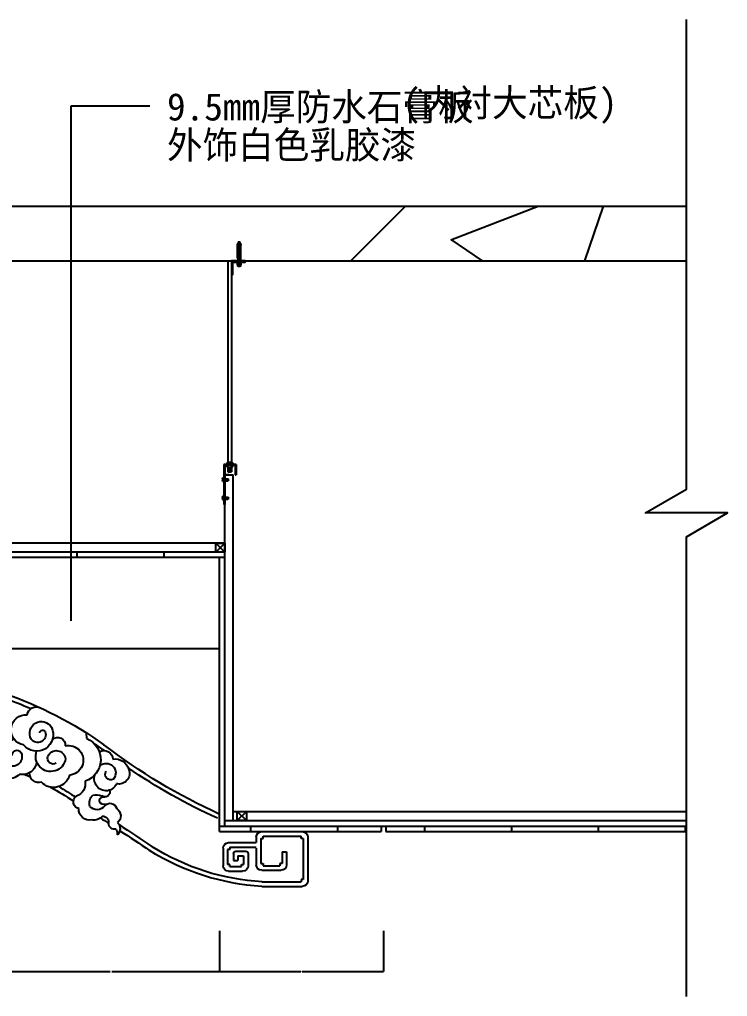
# Model space of a CAD drawing. Header units: metres. Extents: x 343211 to 355779, y -263405 to -260563.
# Drawn here: x 354228 to 355779, y -262703 to -260563 of the extents above; entities that cross this region are included whole.
import ezdxf

# ---------------------------------------------------------------- set-up
doc = ezdxf.new("R2010")
doc.units = ezdxf.units.M
for name, color, linetype in [('10', 8, 'Continuous'), ('16', 3, 'Continuous'), ('22', 8, 'Continuous'), ('3', 2, 'Continuous'), ('7', 7, 'Continuous'), ('9', 1, 'Continuous')]:
    doc.layers.add(name, color=color, linetype=linetype)
doc.dimstyles.get("Standard").update_dxf_attribs({"dimtxt": 2.5, "dimasz": 2.5, "dimexe": 1.25, "dimexo": 0.625, "dimtad": 1, "dimcen": 2.5, "dimazin": 3, "dimtfac": 1, "dimtmove": 0, "dimatfit": 3})

# ---------------------------------------------------------------- blocks, each defined once
blk = doc.blocks.new('VF')
at = {"layer": '16'}
for p, q in [((52862.25, -27854.45), (52866.47, -27854.45)), ((52866.47, -27907.08), (52866.47, -27854.45)), ((52934.92, -27907.08), (52866.47, -27907.08)), ((52934.92, -27907.08), (52934.92, -28007.96)), ((52934.92, -28007.96), (52906.54, -28007.96)), ((52391.47, -28157.08), (52391.47, -28118.84)), ((52197.58, -28169.18), (52197.58, -28264.97)), ((52391.47, -28157.08), (52209.69, -28157.08)), ((52298.52, -28277.08), (52209.69, -28277.08))]:
    blk.add_line(p, q, dxfattribs=at)
for centre, radius, start, end in [((53141.5, -28662.02), 854.49, 109.07, 125.57), ((51852.36, -26934.17), 1301.57, 294.47, 307.48), ((53036.27, -28549.14), 561.35, 112.89, 114.22), ((53217.85, -28873.16), 932.68, 119.31, 122.89), ((55136.65, -32002.54), 4603.3, 122.67, 122.93), ((55136.65, -32002.54), 4603.3, 123.3, 124.27), ((52209.69, -28169.18), 12.11, 90, 180), ((52268.43, -27758.83), 519.12, 273.32, 302.11), ((52209.69, -28264.97), 12.11, 180, 270)]:
    blk.add_arc(centre, radius, start, end, dxfattribs=at)
at = {"layer": '9'}
for p, q in [((52924.92, -27907.08), (52924.92, -27997.96)), ((52681.9, -27953.55), (52682.62, -27941.2)), ((52924.92, -27997.96), (52913.75, -27997.96)), ((52207.58, -28171.92), (52207.58, -28262.23)), ((52207.58, -28171.92), (52212.42, -28171.92)), ((52212.42, -28171.92), (52212.42, -28167.08)), ((52295.75, -28167.08), (52212.42, -28167.08)), ((52295.75, -28171.92), (52295.75, -28167.08)), ((52300.59, -28171.92), (52295.75, -28171.92)), ((52300.59, -28171.92), (52300.59, -28226.99)), ((52310.59, -28169.18), (52310.59, -28181.29)), ((52371.13, -28181.29), (52310.59, -28181.29)), ((52368.39, -28191.29), (52310.59, -28191.29)), ((52310.59, -28193.4), (52310.59, -28229.73)), ((52368.39, -28191.29), (52368.39, -28196.14)), ((52368.39, -28196.14), (52373.24, -28196.14)), ((52373.24, -28196.14), (52373.24, -28229.01)), ((52383.24, -28193.4), (52383.24, -28231.74)), ((52243.99, -28201.47), (52243.99, -28229.73)), ((52253.99, -28201.47), (52243.99, -28201.47)), ((52253.99, -28201.47), (52253.99, -28226.99)), ((52328.35, -28205.26), (52328.35, -28231.74)), ((52355.64, -28200.26), (52333.35, -28200.26)), ((52338.35, -28210.26), (52338.35, -28229.01)), ((52350.64, -28210.26), (52338.35, -28210.26)), ((52350.64, -28210.26), (52350.64, -28220.44)), ((52360.64, -28205.26), (52360.64, -28220.44)), ((52253.99, -28226.99), (52258.84, -28226.99)), ((52258.84, -28226.99), (52258.84, -28231.83)), ((52295.75, -28231.83), (52258.84, -28231.83)), ((52300.59, -28226.99), (52295.75, -28226.99)), ((52295.75, -28226.99), (52295.75, -28231.83)), ((52343.19, -28229.01), (52338.35, -28229.01)), ((52343.19, -28233.85), (52343.19, -28229.01)), ((52368.39, -28233.85), (52343.19, -28233.85)), ((52360.64, -28220.44), (52350.64, -28220.44)), ((52368.39, -28233.85), (52368.39, -28229.01)), ((52368.39, -28229.01), (52373.24, -28229.01)), ((52207.58, -28262.23), (52212.42, -28262.23)), ((52212.42, -28262.23), (52212.42, -28267.08)), ((52298.48, -28241.83), (52256.1, -28241.83)), ((52371.13, -28243.85), (52340.46, -28243.85)), ((52298.52, -28267.08), (52212.42, -28267.08))]:
    blk.add_line(p, q, dxfattribs=at)
for centre, radius, start, end in [((53141.5, -28662.02), 844.49, 109.07, 113.55), ((52792.33, -27904.51), 20.39, 9.27, 116.82), ((52781.55, -27941.79), 25.66, 330.06, 149.16), ((52814.95, -27934.36), 33.23, 279.85, 94.31), ((52865.27, -27946.66), 26.26, 7.56, 132.78), ((52792.01, -27944.79), 36.29, 153.56, 322.07), ((52789.61, -27944.3), 17.53, 161.48, 324.01), ((52778.81, -27941.77), 6.57, 9.17, 152.41), ((52701.31, -27999.47), 49.85, 112.91, 251.64), ((52745.6, -27966.91), 16.21, 43.04, 189.04), ((52830.4, -27987.29), 34.9, 316.96, 71.31), ((52878.75, -27980.33), 39.19, 280.44, 71.32), ((52644.5, -27999.03), 19.46, 62.1, 177.98), ((53141.5, -28662.02), 844.49, 124.23, 126.09), ((52722.12, -28000.96), 32.37, 76.67, 266.64), ((52748.65, -27999.97), 20.17, 21.76, 173.93), ((52761.11, -27992.54), 32.95, 189.26, 20.34), ((52835.12, -27989.64), 10.72, 354.53, 173.17), ((52620.21, -28029.06), 31.09, 81.04, 165.17), ((52755.89, -27996.82), 12.28, 237.69, 20.61), ((52822.38, -28002.1), 30.2, 182.52, 282.44), ((52845.15, -27992.88), 21.16, 167.66, 300.56), ((51852.36, -26934.17), 1311.57, 294.47, 304.29), ((52611.52, -28029.81), 23.08, 157.81, 283.24), ((52639.41, -28028.37), 20.77, 48.67, 220.92), ((52629.81, -28031.76), 11.89, 239.2, 37.91), ((52852.96, -28005.48), 35.51, 227.34, 337.83), ((52642.24, -28041.13), 23.59, 332.76, 18.4), ((52715.33, -28051.62), 30.12, 170.77, 249.48), ((52754.75, -28025), 35.51, 193.48, 317.92), ((52787.13, -28029.21), 20.49, 252.9, 2.15), ((52639.94, -28042.73), 25.03, 202.41, 338.43), ((52642.23, -28070.27), 10.94, 159.64, 310.42), ((53217.85, -28873.16), 942.68, 120.22, 122.89), ((52643.04, -28086.04), 12.08, 251.13, 337.14), ((52645.24, -28089.69), 9, 353.36, 109.53), ((52662.01, -28119.5), 42.83, 80.94, 107.23), ((52652.63, -28094.72), 23.8, 342.62, 47.36), ((52696.93, -28092.2), 14.65, 279.5, 57.6), ((52627.12, -28122.92), 19.47, 123.08, 229.65), ((52631.07, -28110.1), 14.99, 38.96, 166.53), ((52659.48, -28088.45), 20.75, 216.11, 319.85), ((52676.14, -28108.63), 23.29, 257.64, 4.88), ((52646.39, -28135.8), 12.32, 85.24, 198.29), ((52666.29, -28106.32), 25.53, 222.36, 280.99), ((55136.65, -32002.54), 4613.3, 123.19, 124.27), ((52626.99, -28150.66), 17.95, 134.03, 230.21), ((52639.34, -28162.12), 23.95, 154.31, 185.59), ((52620.55, -28137.74), 14.28, 258.74, 352.25), ((52298.48, -28169.18), 12.11, 0, 90), ((52268.43, -27758.83), 509.13, 273.28, 302.08), ((52371.13, -28193.4), 12.11, 0, 90), ((52333.35, -28205.26), 5, 90, 180), ((52355.64, -28205.26), 5, 0, 90), ((52256.1, -28229.73), 12.11, 180, 270), ((52298.48, -28229.73), 12.11, 270, 0), ((52340.46, -28231.74), 12.11, 180, 270), ((52371.13, -28231.74), 12.11, 270, 0)]:
    blk.add_arc(centre, radius, start, end, dxfattribs=at)
blk = doc.blocks.new('c4')
at = {"layer": '22'}
for p, q in [((15551.19, -111039.37), (15551.19, -111042.05)), ((15561.57, -111038.17), (15552.38, -111038.17)), ((15553.57, -111027.72), (15553.57, -111042.01)), ((15553.57, -111037.94), (15561.57, -111037.94)), ((15553.57, -111039.37), (15553.57, -111042.05)), ((15561.57, -111027.72), (15561.57, -111039.37)), ((15562.76, -111038.17), (15561.57, -111038.17)), ((15561.57, -111039.37), (15561.57, -111042.05)), ((15563.95, -111039.37), (15563.95, -111042.05)), ((15543.47, -111042.05), (15570.47, -111042.05)), ((15543.47, -111042.05), (15543.47, -111065.14)), ((15545.47, -111044.05), (15568.47, -111044.05)), ((15545.47, -111044.05), (15545.47, -111065.14)), ((15551.19, -111046.74), (15551.19, -111044.05)), ((15561.57, -111047.93), (15552.38, -111047.93)), ((15553.57, -111042.05), (15553.57, -111042.07)), ((15553.57, -111046.74), (15553.57, -111044.05)), ((15553.57, -111047.93), (15553.57, -111058.11)), ((15561.57, -111048.7), (15553.57, -111049.47)), ((15553.57, -111049.64), (15561.57, -111049.46)), ((15561.57, -111049.57), (15553.57, -111050.3)), ((15553.57, -111050.5), (15561.57, -111050.5)), ((15561.57, -111050.58), (15553.57, -111051.17)), ((15553.57, -111051.37), (15561.57, -111051.55)), ((15561.57, -111051.65), (15553.57, -111052.43)), ((15553.57, -111052.57), (15561.57, -111052.4)), ((15561.57, -111052.52), (15553.57, -111053.26)), ((15553.57, -111053.43), (15561.57, -111053.43)), ((15561.57, -111053.53), (15553.57, -111054.12)), ((15553.57, -111054.29), (15561.57, -111054.48)), ((15561.57, -111054.55), (15553.57, -111054.87)), ((15561.57, -111055.46), (15553.57, -111055.14)), ((15553.57, -111055.72), (15561.57, -111055.53)), ((15561.57, -111056.48), (15553.57, -111055.89)), ((15553.57, -111056.58), (15561.57, -111056.58)), ((15561.57, -111057.49), (15553.57, -111056.75)), ((15553.57, -111057.44), (15561.57, -111057.61)), ((15561.57, -111058.11), (15553.57, -111058.11)), ((15561.57, -111042.05), (15561.57, -111042.07)), ((15561.57, -111046.74), (15561.57, -111044.05)), ((15562.76, -111047.93), (15561.57, -111047.93)), ((15561.57, -111047.93), (15561.57, -111058.11)), ((15563.95, -111046.74), (15563.95, -111044.05)), ((15568.47, -111044.05), (15568.47, -111130.05)), ((15570.47, -111042.05), (15570.47, -111130.05)), ((15545.47, -111065.14), (15543.47, -111065.14)), ((15559.29, -111075.87), (15561.56, -111073.78)), ((15561.56, -111077.96), (15559.29, -111075.87)), ((15570.47, -111073.78), (15561.56, -111073.78)), ((15570.47, -111077.96), (15561.56, -111077.96)), ((15564.13, -111077.96), (15561.85, -111073.78)), ((15565.71, -111077.96), (15563.44, -111073.78)), ((15567.3, -111077.96), (15565.02, -111073.78)), ((15568.89, -111077.96), (15566.61, -111073.78)), ((15570.47, -111077.96), (15568.2, -111073.78)), ((15572.64, -111076.94), (15572.64, -111074.8)), ((15573.66, -111074.8), (15572.64, -111074.8)), ((15573.69, -111076.94), (15572.64, -111076.94)), ((15559.29, -111116.05), (15561.56, -111113.96)), ((15561.56, -111118.14), (15559.29, -111116.05)), ((15570.47, -111113.96), (15561.56, -111113.96)), ((15570.47, -111118.14), (15561.56, -111118.14)), ((15564.13, -111118.14), (15561.85, -111113.96)), ((15565.71, -111118.14), (15563.44, -111113.96)), ((15567.3, -111118.14), (15565.02, -111113.96)), ((15568.89, -111118.14), (15566.61, -111113.96)), ((15570.47, -111118.14), (15568.2, -111113.96)), ((15573.66, -111114.98), (15572.64, -111114.98)), ((15572.64, -111117.12), (15572.64, -111114.98)), ((15573.69, -111117.12), (15572.64, -111117.12)), ((15570.47, -111130.05), (15568.47, -111130.05))]:
    blk.add_line(p, q, dxfattribs=at)
for centre, radius, start, end in [((15552.38, -111039.37), 1.19, 90, 180), ((15552.38, -111039.37), 1.19, 0, 90), ((15554.76, -111039.37), 1.19, 90, 180), ((15560.38, -111039.37), 1.19, 0, 90), ((15562.76, -111039.37), 1.19, 90, 180), ((15562.76, -111039.37), 1.19, 0, 90), ((15552.38, -111046.74), 1.19, 180, 270), ((15552.38, -111046.74), 1.19, 270, 0), ((15554.76, -111046.74), 1.19, 180, 270), ((15560.38, -111046.74), 1.19, 270, 0), ((15562.76, -111046.74), 1.19, 180, 270), ((15562.76, -111046.74), 1.19, 270, 0), ((15569.97, -111076.79), 3.72, 277.74, 357.66), ((15569.87, -111074.94), 3.82, 2.11, 80.87), ((15569.97, -111116.97), 3.72, 277.74, 357.66), ((15569.87, -111115.13), 3.82, 2.11, 80.87)]:
    blk.add_arc(centre, radius, start, end, dxfattribs=at)
blk = doc.blocks.new('_CLOSEDFILLED')
at = {"color": 0, "linetype": 'BYBLOCK'}
blk.add_solid([(-1, 0.2), (0, 0), (-1, -0.2)], dxfattribs=at)
blk = doc.blocks.new('*D5')
for p, q in [((354665.53, -262559.17), (354665.53, -262647.75)), ((355025.53, -262559.17), (355025.53, -262647.75)), ((354665.78, -262647.75), (354844.03, -262647.75)), ((354847.03, -262647.75), (355025.28, -262647.75))]:
    blk.add_line(p, q)
at = {"layer": 'Defpoints'}
for p in [(354665.53, -262559.17), (355025.53, -262559.17), (354665.53, -262647.75)]:
    blk.add_point(p, dxfattribs=at)
at = {"layer": '7', "xscale": 0.25, "yscale": 0.25, "rotation": 180}
blk.add_blockref('_CLOSEDFILLED', (354665.53, -262647.75), dxfattribs=at)
at = {"layer": '7', "xscale": 0.25, "yscale": 0.25}
blk.add_blockref('_CLOSEDFILLED', (355025.53, -262647.75), dxfattribs=at)
at = {"layer": '7', "insert": (354845.53, -262647.75), "char_height": 1, "attachment_point": 5}
blk.add_mtext('360', dxfattribs=at)
blk = doc.blocks.new('*D6')
for p, q in [((354190.53, -262559.17), (354190.53, -262647.75)), ((354665.53, -262559.17), (354665.53, -262647.75)), ((354190.78, -262647.75), (354426.53, -262647.75)), ((354429.53, -262647.75), (354665.28, -262647.75))]:
    blk.add_line(p, q)
at = {"layer": 'Defpoints'}
for p in [(354190.53, -262559.17), (354665.53, -262559.17), (354190.53, -262647.75)]:
    blk.add_point(p, dxfattribs=at)
at = {"layer": '7', "xscale": 0.25, "yscale": 0.25, "rotation": 180}
blk.add_blockref('_CLOSEDFILLED', (354190.53, -262647.75), dxfattribs=at)
at = {"layer": '7', "xscale": 0.25, "yscale": 0.25}
blk.add_blockref('_CLOSEDFILLED', (354665.53, -262647.75), dxfattribs=at)
at = {"layer": '7', "insert": (354428.03, -262647.75), "char_height": 1, "attachment_point": 5}
blk.add_mtext('475', dxfattribs=at)

msp = doc.modelspace()

# ---------------------------------------------------------------- hatches: boundary and pattern name
at = {"layer": '10'}
h = msp.add_hatch(dxfattribs=at)
h.set_pattern_fill('ANSI31', scale=200)
h.paths.add_polyline_path([(355689.35, -260971.66), (352290.53, -260971.66), (352290.53, -261091.66), (353959.95, -261091.66), (353959.95, -261060.56), (353959.38, -261051.99), (353968.49, -261051.99), (353967.92, -261060.56), (353967.92, -261091.66), (353977.44, -261091.66), (354005.15, -261091.66), (354005.15, -261060.56), (354004.57, -261051.99), (354013.68, -261051.99), (354013.11, -261060.56), (354013.11, -261091.66), (354025.63, -261091.66), (354704.95, -261091.66), (354704.95, -261060.56), (354704.38, -261051.99), (354713.49, -261051.99), (354712.92, -261060.56), (354712.92, -261091.66), (354722.44, -261091.66), (355689.35, -261091.66)])
h.paths.add_polyline_path([(352440.34, -261091.66), (352290.53, -261091.66), (352290.53, -261641.64), (352440.34, -261641.64)])
h.paths.add_polyline_path([(352290.53, -261091.66), (352140.72, -261091.66), (352140.72, -261641.64), (352290.53, -261641.64)])
h.paths.add_polyline_path([(352290.53, -260971.66), (343390.52, -260971.66), (343390.52, -261091.66), (344037.94, -261091.66), (344037.94, -261060.56), (344037.37, -261051.99), (344046.48, -261051.99), (344045.91, -261060.56), (344045.91, -261091.66), (344055.43, -261091.66), (345094.25, -261091.66), (345094.25, -261060.56), (345093.68, -261051.99), (345102.79, -261051.99), (345102.22, -261060.56), (345102.22, -261091.66), (345111.73, -261091.66), (346149.35, -261091.66), (346149.35, -261060.56), (346148.78, -261051.99), (346157.89, -261051.99), (346157.31, -261060.56), (346157.31, -261091.66), (346166.83, -261091.66), (347135.15, -261091.66), (347135.15, -261060.56), (347134.58, -261051.99), (347143.69, -261051.99), (347143.12, -261060.56), (347143.12, -261091.66), (347155.63, -261091.66), (348085.75, -261091.66), (348085.75, -261060.56), (348085.18, -261051.99), (348094.28, -261051.99), (348093.71, -261060.56), (348093.71, -261091.66), (348103.23, -261091.66), (349140.85, -261091.66), (349140.85, -261060.56), (349140.28, -261051.99), (349149.38, -261051.99), (349148.81, -261060.56), (349148.81, -261091.66), (349158.33, -261091.66), (349868.15, -261091.66), (349868.15, -261060.56), (349867.57, -261051.99), (349876.68, -261051.99), (349876.11, -261060.56), (349876.11, -261091.66), (349888.63, -261091.66), (350567.95, -261091.66), (350567.95, -261060.56), (350567.38, -261051.99), (350576.49, -261051.99), (350575.92, -261060.56), (350575.92, -261091.66), (350585.44, -261091.66), (350613.15, -261091.66), (350613.15, -261060.56), (350612.57, -261051.99), (350621.68, -261051.99), (350621.11, -261060.56), (350621.11, -261091.66), (350633.63, -261091.66), (352290.53, -261091.66)])
h.paths.add_polyline_path([(347940.34, -261091.66), (347640.72, -261091.66), (347640.72, -261641.64), (347940.34, -261641.64)])
h = msp.add_hatch(dxfattribs=at)
h.set_pattern_fill('AR-CONC', scale=20)
h.paths.add_polyline_path([(355689.35, -260971.66), (352290.53, -260971.66), (352290.53, -261091.66), (353961.09, -261091.66), (353961.09, -261086.13), (353959.95, -261086.13), (353959.95, -261060.56), (353959.57, -261054.84), (353961.09, -261054.84), (353960.52, -261051.99), (353967.35, -261051.99), (353966.78, -261054.84), (353968.3, -261054.84), (353967.92, -261060.56), (353967.92, -261086.13), (353966.78, -261086.13), (353966.78, -261091.66), (353977.44, -261091.66), (354006.28, -261091.66), (354006.28, -261086.13), (354005.15, -261086.13), (354005.15, -261060.56), (354004.76, -261054.84), (354006.28, -261054.84), (354005.71, -261051.99), (354012.54, -261051.99), (354011.97, -261054.84), (354013.49, -261054.84), (354013.11, -261060.56), (354013.11, -261086.13), (354011.97, -261086.13), (354011.97, -261091.66), (354025.63, -261091.66), (354706.09, -261091.66), (354706.09, -261086.13), (354704.95, -261086.13), (354704.95, -261060.56), (354704.57, -261054.84), (354706.09, -261054.84), (354705.52, -261051.99), (354712.35, -261051.99), (354711.78, -261054.84), (354713.3, -261054.84), (354712.92, -261060.56), (354712.92, -261086.13), (354711.78, -261086.13), (354711.78, -261091.66), (354722.44, -261091.66), (355689.35, -261091.66)])
h = msp.add_hatch(dxfattribs=at)
h.set_pattern_fill('SOLID')
h.paths.add_polyline_path([(354722.44, -261091.66), (354692.44, -261091.66), (354692.44, -261121.66), (354695.44, -261121.66), (354695.44, -261094.66), (354722.44, -261094.66)])
h = msp.add_hatch(dxfattribs=at)
h.set_pattern_fill('AR-PARQ1', scale=3)
h.paths.add_polyline_path([(354677.53, -261729.66), (354677.53, -261613.47), (354684.45, -261613.47), (354686.71, -261611.38), (354684.25, -261609.11), (354684.15, -261609.29), (354677.53, -261609.29), (354677.53, -261573.29), (354684.45, -261573.29), (354686.71, -261571.2), (354684.25, -261568.93), (354684.15, -261569.11), (354677.53, -261569.11), (354677.53, -261560.12), (354686.53, -261560.12), (354695.53, -261560.12), (354695.53, -262317.66), (354677.53, -262317.66)])
h = msp.add_hatch(dxfattribs=at)
h.set_pattern_fill('CROSS', scale=15)
h.paths.add_polyline_path([(354040.53, -261729.66), (354677.53, -261729.66), (354677.53, -261741.66), (354040.53, -261741.66)])
h = msp.add_hatch(dxfattribs=at)
h.set_pattern_fill('CROSS', scale=15)
h.paths.add_polyline_path([(354665.53, -262329.66), (355020.53, -262329.66), (355020.53, -262341.66), (354665.53, -262341.66)])
h.paths.add_polyline_path([(354665.53, -261741.66), (354677.53, -261741.66), (354677.53, -262329.66), (354665.53, -262329.66), (354665.53, -262303.42)])
h = msp.add_hatch(dxfattribs=at)
h.set_pattern_fill('CROSS', scale=15)
h.paths.add_polyline_path([(355689.35, -262329.66), (355030.53, -262329.66), (355030.53, -262341.66), (355689.35, -262341.66)])

# ---------------------------------------------------------------- linework, layer by layer
for p, q in [((354704.57, -261054.84), (354704.95, -261060.56)), ((354706.09, -261054.84), (354704.57, -261054.84)), ((354704.95, -261060.56), (354704.95, -261086.13)), ((354705.52, -261051.99), (354706.09, -261054.84)), ((354712.35, -261051.99), (354705.52, -261051.99)), ((354706.09, -261074.75), (354706.09, -261054.84)), ((354707.23, -261054.84), (354707.23, -261074.75)), ((354710.64, -261054.84), (354707.23, -261054.84)), ((354708.94, -261105.72), (354708.94, -261048.4)), ((354710.64, -261074.75), (354710.64, -261054.84)), ((354711.78, -261054.84), (354712.35, -261051.99)), ((354711.78, -261054.84), (354711.78, -261074.75)), ((354713.3, -261054.84), (354711.78, -261054.84)), ((354712.92, -261060.56), (354713.3, -261054.84)), ((354712.92, -261086.13), (354712.92, -261060.56)), ((354704.95, -261086.13), (354712.92, -261086.13)), ((354707.23, -261074.75), (354706.09, -261074.75)), ((354706.09, -261086.13), (354706.09, -261094.66)), ((354711.78, -261074.75), (354710.64, -261074.75)), ((354711.78, -261086.13), (354711.78, -261094.66)), ((354703.25, -261095.8), (354703.25, -261094.66)), ((354703.25, -261094.66), (354714.62, -261094.66)), ((354714.62, -261095.8), (354703.25, -261095.8)), ((354704.38, -261095.8), (354704.38, -261096.93)), ((354704.38, -261096.93), (354713.49, -261096.93)), ((354704.38, -261097.84), (354704.38, -261100.58)), ((354705.75, -261096.93), (354712.12, -261096.93)), ((354705.75, -261101.49), (354712.12, -261101.49)), ((354706.09, -261103.19), (354706.09, -261101.49)), ((354706.66, -261103.76), (354706.09, -261103.19)), ((354711.78, -261103.19), (354706.09, -261103.19)), ((354711.21, -261103.76), (354706.66, -261103.76)), ((354706.77, -261097.84), (354706.77, -261100.58)), ((354711.21, -261097.84), (354711.21, -261100.58)), ((354711.78, -261103.19), (354711.21, -261103.76)), ((354711.78, -261101.49), (354711.78, -261103.19)), ((354713.49, -261096.93), (354713.49, -261095.8)), ((354713.49, -261100.58), (354713.49, -261097.84)), ((354714.62, -261094.66), (354714.62, -261095.8)), ((354665.53, -261941.66), (354052.53, -261941.66))]:
    msp.add_line(p, q, dxfattribs=at)
at = {"layer": '16'}
for p, q in [((354677.53, -261729.66), (354040.53, -261729.66)), ((354677.53, -261741.66), (354040.53, -261741.66)), ((354665.53, -262341.66), (354665.53, -261741.66)), ((354677.53, -262329.66), (354677.53, -261729.66)), ((354665.53, -262329.66), (355689.35, -262329.66)), ((354665.53, -262341.66), (355020.53, -262341.66)), ((355020.53, -262329.66), (355020.53, -262341.66)), ((355030.53, -262329.66), (355030.53, -262341.66)), ((355030.53, -262341.66), (355689.35, -262341.66))]:
    msp.add_line(p, q, dxfattribs=at)
at = {"layer": '22'}
for p, q in [((354684.44, -261091.66), (354684.44, -261523.04)), ((354692.44, -261091.66), (354692.44, -261523.04)), ((354677.53, -261729.66), (354657.53, -261709.66)), ((354657.53, -261729.66), (354677.53, -261709.66)), ((354677.53, -261729.66), (354657.53, -261709.66)), ((354657.53, -261729.66), (354677.53, -261709.66)), ((354724.76, -262317.66), (354704.76, -262297.66)), ((354704.76, -262317.66), (354724.76, -262297.66)), ((354724.76, -262317.66), (354704.76, -262297.66)), ((354704.76, -262317.66), (354724.76, -262297.66))]:
    msp.add_line(p, q, dxfattribs=at)
for points in [[(354677.53, -261729.66), (354657.53, -261729.66), (354657.53, -261709.66), (354677.53, -261709.66)], [(354677.53, -261729.66), (354657.53, -261729.66), (354657.53, -261709.66), (354677.53, -261709.66)], [(354724.76, -262317.66), (354704.76, -262317.66), (354704.76, -262297.66), (354724.76, -262297.66)], [(354724.76, -262317.66), (354704.76, -262317.66), (354704.76, -262297.66), (354724.76, -262297.66)]]:
    msp.add_lwpolyline(points, close=True, dxfattribs=at)
at = {"layer": '3'}
for p, q in [((343390.52, -260971.66), (355689.35, -260971.66)), ((343390.52, -261091.66), (355689.35, -261091.66))]:
    msp.add_line(p, q, dxfattribs=at)
at = {"layer": '9'}
for p, q in [((354677.53, -261560.12), (354695.53, -261560.12)), ((354677.53, -261729.66), (354677.53, -261560.12)), ((354686.53, -261560.12), (354677.53, -261560.12)), ((354695.53, -262317.66), (354695.53, -261560.12)), ((354677.53, -261709.66), (354040.53, -261709.66)), ((354695.53, -262297.68), (355689.35, -262297.68)), ((354677.53, -262317.66), (355689.35, -262317.66))]:
    msp.add_line(p, q, dxfattribs=at)
for points in [[(355689.35, -262702.75), (355689.35, -261695.86), (355779.35, -261643.9), (355599.35, -261643.9), (355689.35, -261591.94), (355689.35, -260563.22)], [(354692.44, -261121.66), (354695.44, -261121.66), (354695.44, -261094.66), (354722.44, -261094.66), (354722.44, -261091.66), (354692.44, -261091.66), (354692.44, -261121.66)]]:
    msp.add_lwpolyline(points, dxfattribs=at)

# ---------------------------------------------------------------- block references
at = {"layer": '16', "xscale": -1}
for name, p in [('c4', (370246.01, -150495.33)), ('VF', (407057, -234184.58))]:
    msp.add_blockref(name, p, dxfattribs=at)

# ---------------------------------------------------------------- texts
at = {"layer": '7'}
for s, p in [('9.5mm厚防水石膏板', (354550.82, -260784.25)), ('(内衬大芯板)', (355066.55, -260775.41)), ('外饰白色乳胶漆', (354550.82, -260867.76))]:
    msp.add_text(s, height=60, dxfattribs=at).set_placement(p)

# ---------------------------------------------------------------- dimensions: what is measured, and where the dimension line sits
for base, p1, p2, picture, middle in [((354190.53, -262647.75), (354190.53, -262559.17), (354665.53, -262559.17), '*D6', (354428.03, -262647.75)), ((354665.53, -262647.75), (354665.53, -262559.17), (355025.53, -262559.17), '*D5', (354845.53, -262647.75))]:
    dim = msp.add_linear_dim(base=base, p1=p1, p2=p2, dimstyle='Standard', dxfattribs=at)
    dim.commit()
    dim.dimension.update_dxf_attribs({"geometry": picture, "text_midpoint": middle})

# ---------------------------------------------------------------- leaders
msp.add_leader([(354340.86, -261880.15), (354340.86, -260752.56), (354513.53, -260752.56)], dimstyle='Standard', dxfattribs=at)

doc.saveas('drawing.dxf')
